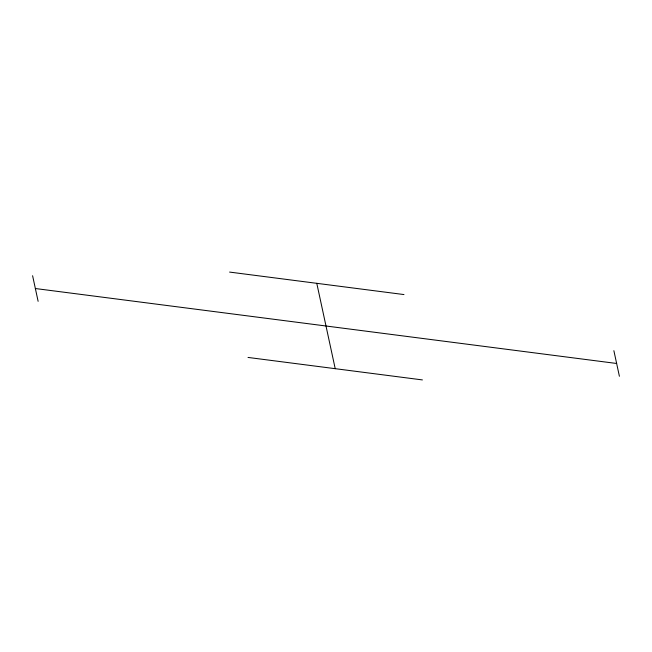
<?xml version="1.0" encoding="UTF-8"?>
<svg xmlns="http://www.w3.org/2000/svg" width="652" height="652" viewBox="0 0 652 652"><rect width="100%" height="100%" fill="white"/><g stroke="black" fill="none" stroke-linecap="round" stroke-linejoin="round"><path stroke-width="0.98" d="M229.594 272.08L403.971 294.565M35.363 288.526L616.637 363.474M248.029 357.435L422.406 379.92M613.874 350.67L619.4 376.277M316.782 283.318L335.218 368.682M32.6 275.723L38.126 301.33"/></g></svg>
